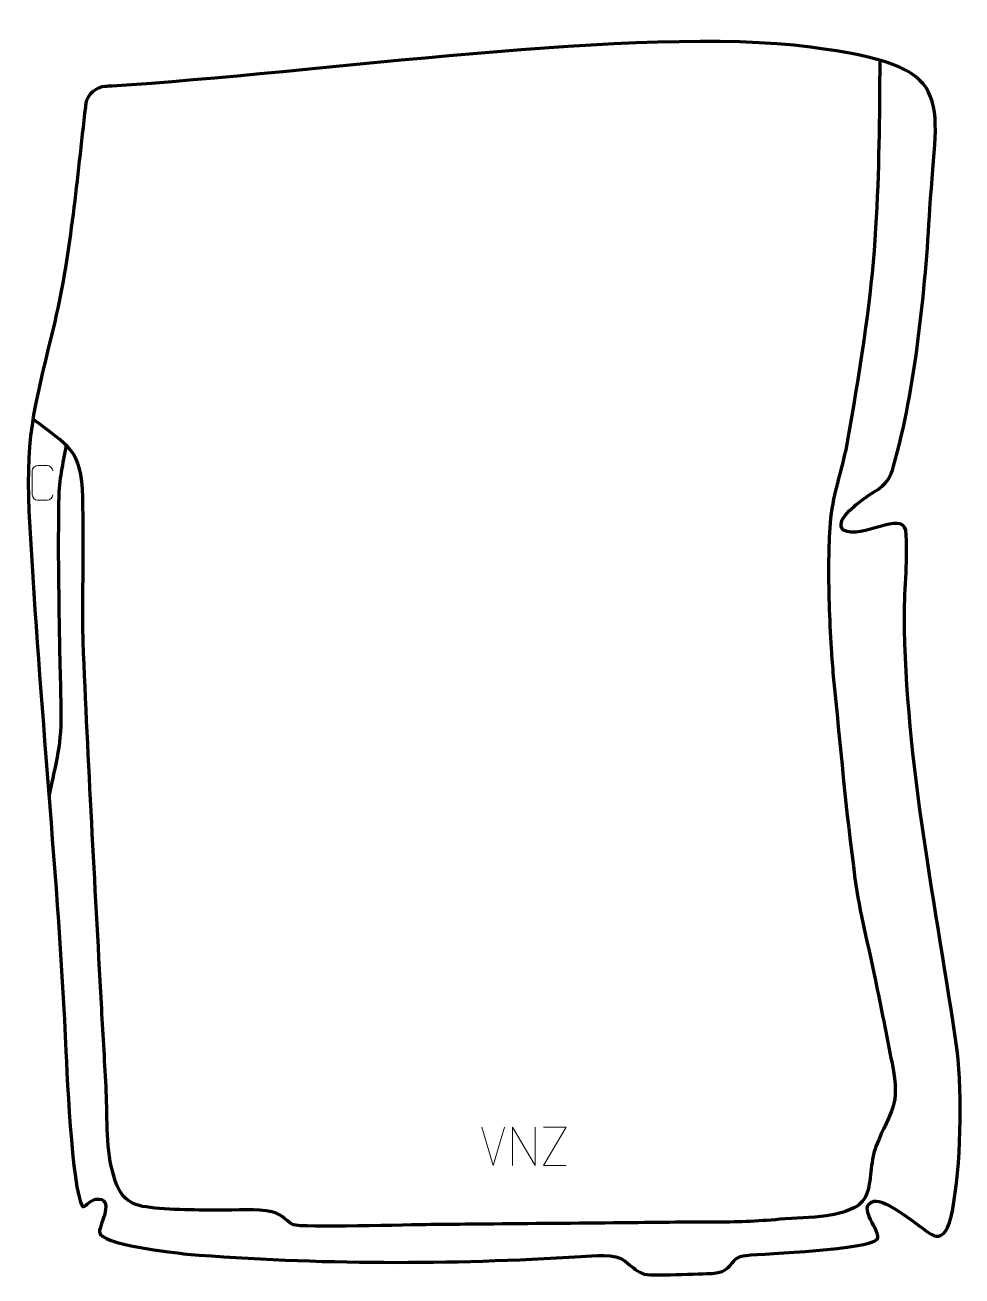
# Model space of a CAD drawing. Header units: millimetres. Extents: x -304 to 303, y -448 to 363.
import ezdxf

# ---------------------------------------------------------------- set-up
doc = ezdxf.new("R2010")
doc.units = ezdxf.units.MM
doc.header["$MEASUREMENT"] = 0
doc.layers.add('layer 1', color=7, linetype='Continuous')
doc.layers.add('layer 2', color=7, linetype='Continuous')

msp = doc.modelspace()

# ---------------------------------------------------------------- linework, layer by layer
at = {"layer": 'layer 1', "color": 142, "lineweight": 158}
for points, knots in [([(250.0412, 340.8433), (249.9676, 302.3783), (249.6075, 269.437), (247.4063, 231.6206), (247.4063, 231.6206), (245.1007, 192.0112), (239.5669, 156.6044), (233.2519, 117.6192), (233.2519, 117.6192), (231.6558, 107.7205), (229.9347, 97.8906), (227.9849, 88.0546), (227.9849, 88.0546), (224.4874, 70.9822), (219.3706, 58.3323), (217.8277, 40.3099), (217.8277, 40.3099), (217.1537, 32.4364), (217.0278, 24.5319), (216.9159, 16.6346), (216.9159, 16.6346), (216.6591, -2.5043), (217.4265, -21.7194), (218.5469, -40.8239), (218.5469, -40.8239), (218.9047, -46.8595), (219.3799, -52.8474), (219.9581, -58.8657), (219.9581, -58.8657), (224.3526, -102.63), (228.1656, -146.377), (234.013, -189.9874), (234.013, -189.9874), (236.9869, -211.8441), (242.6527, -233.534), (247.1013, -255.1503), (247.1013, -255.1503), (250.821, -273.3612), (254.4923, -291.5769), (258.0198, -309.8262), (258.0198, -309.8262), (263.6109, -338.8807), (257.3886, -338.9076), (247.6078, -363.8476), (247.6078, -363.8476), (243.4522, -374.6858), (245.0014, -386.2397), (241.2961, -395.3277), (241.2961, -395.3277), (239.8327, -398.5012), (238.0818, -400.171), (235.4652, -402.382), (235.4652, -402.382), (229.8904, -405.72), (221.8842, -407.8642), (215.4675, -408.8144), (215.4675, -408.8144), (205.5125, -409.9567), (195.2966, -410.1043), (185.2708, -410.9984), (185.2708, -410.9984), (170.3791, -412.4015), (156.6858, -412.8578), (141.747, -412.8459), (141.747, -412.8459), (120.3161, -412.8078), (98.7186, -413.1804), (77.2717, -413.3725), (77.2717, -413.3725), (47.7413, -413.637), (18.2109, -413.9015), (-11.3196, -414.166), (-11.3196, -414.166), (-21.3299, -414.2557), (-31.3402, -414.3453), (-41.3505, -414.435), (-41.3505, -414.435), (-53.0176, -414.5817), (-125.7325, -416.6875), (-130.2071, -414.5236), (-130.2071, -414.5236), (-137.2349, -411.1251), (-136.5105, -406.8744), (-147.9559, -405.4758), (-147.9559, -405.4758), (-157.8052, -404.2722), (-172.9646, -405.2698), (-183.5574, -405.1263), (-183.5574, -405.1263), (-195.4153, -404.9656), (-219.4378, -404.7971), (-230.3184, -402.136), (-230.3184, -402.136), (-241.6546, -398.8408), (-244.7751, -390.1184), (-247.6226, -379.6511), (-247.6226, -379.6511), (-251.7362, -363.9126), (-250.8876, -341.4987), (-251.6929, -324.8499), (-251.6929, -324.8499), (-252.6283, -306.8957), (-253.7379, -288.9505), (-254.7118, -270.9981), (-254.7118, -270.9981), (-258.8713, -192.7943), (-263.4326, -114.6198), (-266.5231, -36.3628), (-266.5231, -36.3628), (-267.1915, -19.3745), (-266.5417, -0.8098), (-266.4841, 16.3556), (-266.4841, 16.3556), (-266.4385, 29.938), (-266.4894, 43.4883), (-266.8201, 57.0679), (-266.8201, 57.0679), (-267.6462, 88.4131), (-276.0817, 90.2836), (-299.1132, 107.8901)], [0, 0, 0, 0, 0.03225806, 0.03225806, 0.03225806, 0.03225806, 0.06451613, 0.06451613, 0.06451613, 0.06451613, 0.09677419, 0.09677419, 0.09677419, 0.09677419, 0.12903226, 0.12903226, 0.12903226, 0.12903226, 0.16129032, 0.16129032, 0.16129032, 0.16129032, 0.19354839, 0.19354839, 0.19354839, 0.19354839, 0.22580645, 0.22580645, 0.22580645, 0.22580645, 0.25806452, 0.25806452, 0.25806452, 0.25806452, 0.29032258, 0.29032258, 0.29032258, 0.29032258, 0.32258065, 0.32258065, 0.32258065, 0.32258065, 0.35483871, 0.35483871, 0.35483871, 0.35483871, 0.38709677, 0.38709677, 0.38709677, 0.38709677, 0.41935484, 0.41935484, 0.41935484, 0.41935484, 0.4516129, 0.4516129, 0.4516129, 0.4516129, 0.48387097, 0.48387097, 0.48387097, 0.48387097, 0.51612903, 0.51612903, 0.51612903, 0.51612903, 0.5483871, 0.5483871, 0.5483871, 0.5483871, 0.58064516, 0.58064516, 0.58064516, 0.58064516, 0.61290323, 0.61290323, 0.61290323, 0.61290323, 0.64516129, 0.64516129, 0.64516129, 0.64516129, 0.67741935, 0.67741935, 0.67741935, 0.67741935, 0.70967742, 0.70967742, 0.70967742, 0.70967742, 0.74193548, 0.74193548, 0.74193548, 0.74193548, 0.77419355, 0.77419355, 0.77419355, 0.77419355, 0.80645161, 0.80645161, 0.80645161, 0.80645161, 0.83870968, 0.83870968, 0.83870968, 0.83870968, 0.87096774, 0.87096774, 0.87096774, 0.87096774, 0.90322581, 0.90322581, 0.90322581, 0.90322581, 0.93548387, 0.93548387, 0.93548387, 0.93548387, 1, 1, 1, 1]), ([(-288.6933, -136.8974), (-283.6027, -113.4013), (-280.3534, -103.3382), (-280.7797, -78.4872), (-280.7797, -78.4872), (-280.9492, -68.6078), (-281.2596, -58.7305), (-281.4561, -48.851), (-281.4561, -48.851), (-282.0584, -15.8842), (-282.7711, 17.0446), (-282.3101, 50.0204), (-282.3101, 50.0204), (-282.2806, 52.0336), (-282.2434, 54.0459), (-282.2036, 56.0589), (-282.2036, 56.0589), (-281.9234, 68.9735), (-279.6903, 78.5208), (-277.2472, 90.9933)], [0, 0, 0, 0, 0.16666667, 0.16666667, 0.16666667, 0.16666667, 0.33333333, 0.33333333, 0.33333333, 0.33333333, 0.5, 0.5, 0.5, 0.5, 0.66666667, 0.66666667, 0.66666667, 0.66666667, 1, 1, 1, 1])]:
    msp.add_open_spline(points, degree=3, knots=knots, dxfattribs=at)
at = {"layer": 'layer 1', "color": 250, "lineweight": 9}
for points, knots in [([(-286.2944, 58.8078), (-286.4196, 56.7268), (-287.9218, 55.4016), (-289.8455, 55.3919), (-289.8455, 55.3919), (-291.9341, 55.3922), (-294.0227, 55.3922), (-296.111, 55.3919), (-296.111, 55.3919), (-297.8352, 55.2975), (-299.6016, 56.9854), (-299.5916, 58.7922), (-299.5916, 58.7922), (-299.5912, 63.9604), (-299.5912, 69.1281), (-299.5916, 74.2955), (-299.5916, 74.2955), (-299.5878, 76.2106), (-298.0233, 77.7505), (-296.0954, 77.7384), (-296.0954, 77.7384), (-294.0124, 77.7384), (-291.9289, 77.7384), (-289.8455, 77.7384), (-289.8455, 77.7384), (-288.102, 77.7702), (-286.3183, 76.4343), (-286.2944, 74.2509)], [0, 0, 0, 0, 0.125, 0.125, 0.125, 0.125, 0.25, 0.25, 0.25, 0.25, 0.375, 0.375, 0.375, 0.375, 0.5, 0.5, 0.5, 0.5, 0.625, 0.625, 0.625, 0.625, 0.75, 0.75, 0.75, 0.75, 1, 1, 1, 1]), ([(11.9909, -376.1258), (11.9909, -376.1258), (11.9909, -351.1723), (11.9909, -351.1723), (11.9909, -351.1723), (11.9909, -351.1723), (26.6457, -376.1258), (26.6457, -376.1258), (26.6457, -376.1258), (26.6457, -376.1258), (26.6457, -351.1723), (26.6457, -351.1723)], [0, 0, 0, 0, 0.25, 0.25, 0.25, 0.25, 0.5, 0.5, 0.5, 0.5, 1, 1, 1, 1]), ([(46.6157, -376.1278), (46.6157, -376.1278), (31.9967, -376.1278), (31.9967, -376.1278), (31.9967, -376.1278), (31.9967, -376.1278), (46.64, -351.1704), (46.64, -351.1704), (46.64, -351.1704), (46.64, -351.1704), (31.9967, -351.1704), (31.9967, -351.1704)], [0, 0, 0, 0, 0.25, 0.25, 0.25, 0.25, 0.5, 0.5, 0.5, 0.5, 1, 1, 1, 1])]:
    msp.add_open_spline(points, degree=3, knots=knots, dxfattribs=at)
for points in [[(-0.6817, -376.1259), (-0.6817, -376.1259), (-8.0035, -351.1723), (-8.0035, -351.1723)], [(6.6402, -351.1723), (6.6402, -351.1723), (-0.6816, -376.1259), (-0.6816, -376.1259)]]:
    msp.add_open_spline(points, degree=3, dxfattribs=at)
at = {"layer": 'layer 2', "color": 242, "lineweight": 158}
msp.add_open_spline([(282.6056, 244.2996), (279.6462, 191.7991), (273.2703, 127.8208), (259.0708, 77.361), (259.0708, 77.361), (254.8035, 63.2508), (250.3101, 64.0799), (239.1364, 55.7583), (239.1364, 55.7583), (235.2861, 52.8908), (220.035, 41.6521), (226.5289, 35.9403), (226.5289, 35.9403), (238.5441, 29.7307), (264.5794, 48.1917), (266.9098, 35.8995), (266.9098, 35.8995), (268.5165, 18.4393), (266.0944, -1.6193), (266.046, -19.6084), (266.046, -19.6084), (266.9192, -116.5078), (286.548, -206.3956), (300.3665, -301.4483), (300.3665, -301.4483), (303.4029, -331.6857), (302.8765, -375.9711), (297.171, -405.7114), (297.171, -405.7114), (295.865, -412.254), (292.927, -425.9881), (283.5107, -420.6911), (283.5107, -420.6911), (275.8086, -416.118), (253.9915, -397.3528), (246.2103, -399.3451), (246.2103, -399.3451), (234.2716, -402.402), (251.9251, -419.4193), (248.3552, -423.8636), (248.3552, -423.8636), (242.9066, -430.6468), (176.4815, -433.2131), (163.5022, -434.3712), (163.5022, -434.3712), (151.749, -435.4198), (156.157, -445.2202), (141.4409, -446.0725), (141.4409, -446.0725), (135.1285, -446.3885), (99.901, -447.7577), (96.5938, -446.4404), (96.5938, -446.4404), (90.5672, -443.2283), (89.7411, -442.1185), (84.8727, -438.1479), (84.8727, -438.1479), (78.4715, -432.9271), (64.3109, -434.621), (56.3161, -435.088), (56.3161, -435.088), (-28.2461, -440.4139), (-114.7189, -440.4407), (-199.2395, -433.5296), (-199.2395, -433.5296), (-207.0981, -432.7102), (-256.0918, -427.3786), (-256.0199, -419.0741), (-256.0199, -419.0741), (-255.9844, -414.9627), (-245.444, -396.2084), (-258.286, -398.0349), (-258.286, -398.0349), (-262.9069, -398.6921), (-265.2466, -403.7371), (-266.911, -402.6122), (-266.911, -402.6122), (-274.1601, -391.7151), (-277.2588, -311.3658), (-278.1443, -292.4138), (-278.1443, -292.4138), (-283.7707, -178.6954), (-295.9013, -65.3978), (-301.7036, 48.165), (-301.7036, 48.165), (-304.2572, 100.4103), (-296.598, 121.6735), (-284.9862, 170.9796), (-284.9862, 170.9796), (-274.1695, 218.3673), (-270.7502, 263.2294), (-265.0834, 310.4637), (-265.0834, 310.4637), (-264.9954, 311.198), (-264.9065, 311.933), (-264.8174, 312.6684), (-264.8174, 312.6684), (-264.1316, 318.323), (-257.9157, 323.2958), (-252.4111, 323.6064), (-252.4111, 323.6064), (-250.8936, 323.692), (-249.3649, 323.7811), (-247.8254, 323.8734), (-247.8254, 323.8734), (-116.3976, 331.7528), (94.5704, 363.4474), (205.1793, 349.0731), (205.1793, 349.0731), (301.4093, 336.5674), (287.2884, 318.7365), (282.6056, 244.2996)], degree=3, knots=[0, 0, 0, 0, 0.03448276, 0.03448276, 0.03448276, 0.03448276, 0.06896552, 0.06896552, 0.06896552, 0.06896552, 0.10344828, 0.10344828, 0.10344828, 0.10344828, 0.13793103, 0.13793103, 0.13793103, 0.13793103, 0.17241379, 0.17241379, 0.17241379, 0.17241379, 0.20689655, 0.20689655, 0.20689655, 0.20689655, 0.24137931, 0.24137931, 0.24137931, 0.24137931, 0.27586207, 0.27586207, 0.27586207, 0.27586207, 0.31034483, 0.31034483, 0.31034483, 0.31034483, 0.34482759, 0.34482759, 0.34482759, 0.34482759, 0.37931034, 0.37931034, 0.37931034, 0.37931034, 0.4137931, 0.4137931, 0.4137931, 0.4137931, 0.44827586, 0.44827586, 0.44827586, 0.44827586, 0.48275862, 0.48275862, 0.48275862, 0.48275862, 0.51724138, 0.51724138, 0.51724138, 0.51724138, 0.55172414, 0.55172414, 0.55172414, 0.55172414, 0.5862069, 0.5862069, 0.5862069, 0.5862069, 0.62068966, 0.62068966, 0.62068966, 0.62068966, 0.65517241, 0.65517241, 0.65517241, 0.65517241, 0.68965517, 0.68965517, 0.68965517, 0.68965517, 0.72413793, 0.72413793, 0.72413793, 0.72413793, 0.75862069, 0.75862069, 0.75862069, 0.75862069, 0.79310345, 0.79310345, 0.79310345, 0.79310345, 0.82758621, 0.82758621, 0.82758621, 0.82758621, 0.86206897, 0.86206897, 0.86206897, 0.86206897, 0.89655172, 0.89655172, 0.89655172, 0.89655172, 0.93103448, 0.93103448, 0.93103448, 0.93103448, 1, 1, 1, 1], dxfattribs=at)

doc.saveas('drawing.dxf')
